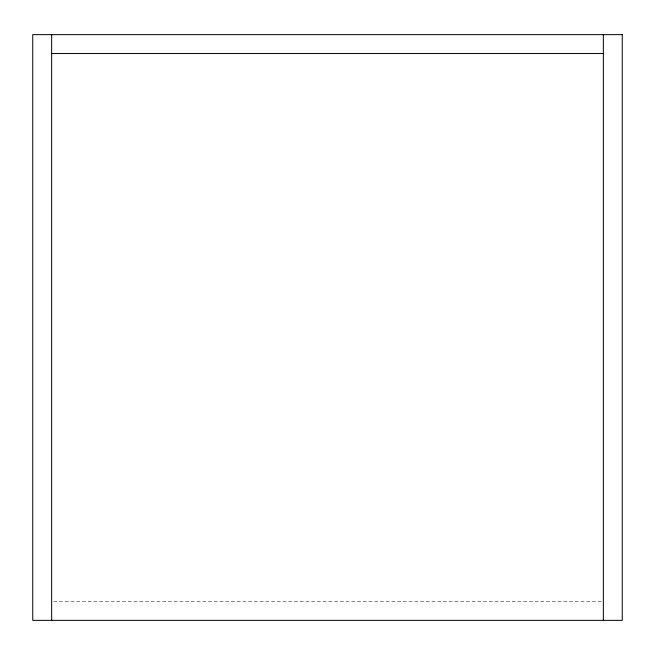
<?xml version="1.0" encoding="UTF-8"?>
<svg xmlns="http://www.w3.org/2000/svg" width="655" height="655" viewBox="0 0 655 655"><rect width="100%" height="100%" fill="white"/><g stroke="black" fill="none" stroke-linecap="round" stroke-linejoin="round"><path stroke-width="0.49" stroke-dasharray="3.27 2.46" d="M53.685 601.47L601.315 601.47"/><path stroke-width="0.98" d="M51.647 53.53L603.353 53.53M603.353 34.641L603.353 620.359M51.647 34.641L51.647 620.359M622.25 34.641L32.75 34.641L32.75 620.359L622.25 620.359L622.25 34.641"/></g></svg>
